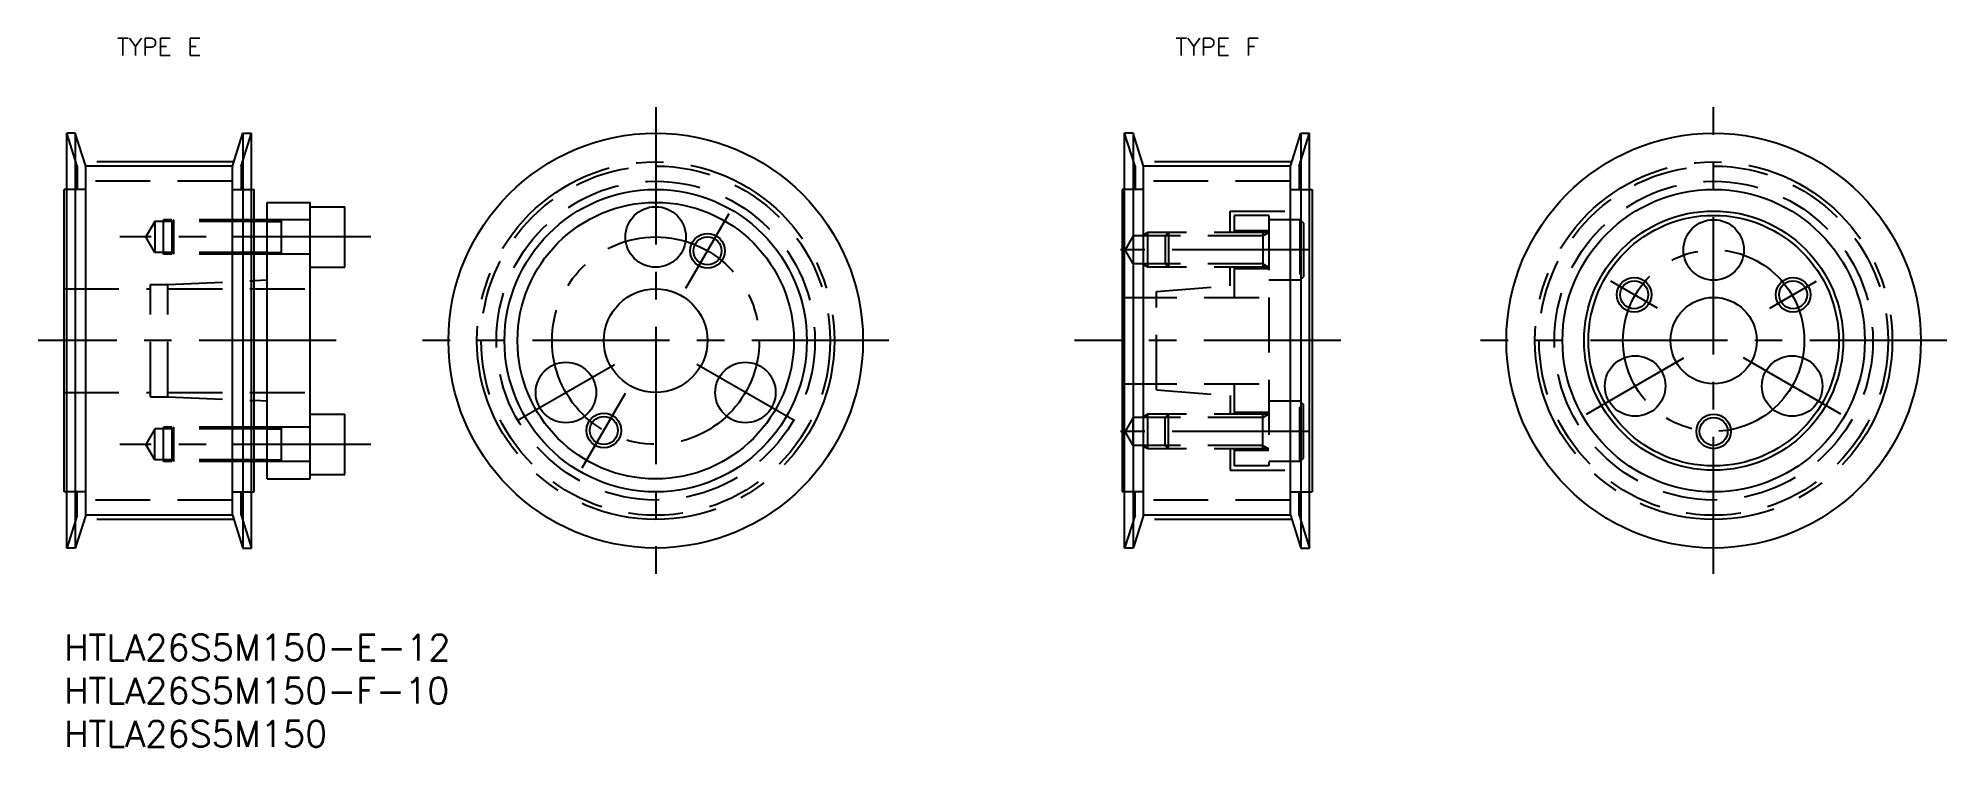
# Model space of a CAD drawing. Extents: x -3 to 218, y -13 to 69.
import ezdxf
from ezdxf.enums import TextEntityAlignment as Align

# ---------------------------------------------------------------- set-up
doc = ezdxf.new("R2010")
doc.units = 0
doc.header["$LTSCALE"] = 0.5
doc.linetypes.add('CENTER', pattern=[50.8, 31.75, -6.35, 6.35, -6.35])
doc.linetypes.add('DASHED', pattern=[19.05, 12.7, -6.35])
for name, color, linetype in [('MSM_CENTER', 1, 'CENTER'), ('MSM_CONTINUOUS', 7, 'CONTINUOUS'), ('MSM_DASHED', 4, 'DASHED'), ('MSM_NARROW', 5, 'CONTINUOUS'), ('MSM_PART_NUMBER', 7, 'CONTINUOUS')]:
    doc.layers.add(name, color=color, linetype=linetype)
doc.styles.add('MISUMI', font='txt.shx')
doc.styles.get("Standard").update_dxf_attribs({"font": 'txt.shx', "height": 3, "bigfont": 'bigfont.shx'})

# ---------------------------------------------------------------- blocks, each defined once
blk = doc.blocks.new('*U2')
at = {"layer": 'MSM_PART_NUMBER'}
blk.add_text('HTLA26S5M150-E-12', height=3, dxfattribs=at).set_placement((0, -3))
blk = doc.blocks.new('*U3')
at = {"layer": 'MSM_PART_NUMBER'}
blk.add_text('HTLA26S5M150', height=3, dxfattribs=at).set_placement((0, -13))
blk = doc.blocks.new('*U5')
at = {"layer": 'MSM_PART_NUMBER'}
blk.add_text('HTLA26S5M150-F-10', height=3, dxfattribs=at).set_placement((0, -8))

msp = doc.modelspace()

# ---------------------------------------------------------------- linework, layer by layer
at = {"layer": 'MSM_CENTER'}
for p, q in [((68.5, 61), (68.5, 7)), ((191, 7), (191, 61)), ((19.65, 54.69), (2.35, 54.69)), ((142.15, 54.69), (124.85, 54.69)), ((72, 40.06), (77, 48.72)), ((35.5, 46), (6.46, 46)), ((144.18, 44.5), (122.33, 44.5)), ((184.5, 37.75), (179.09, 40.87)), ((197.5, 37.75), (202.91, 40.87)), ((31.5, 34), (-3, 34)), ((95.5, 34), (41.5, 34)), ((147.84, 34), (117.01, 34)), ((218, 34), (164, 34)), ((52.48, 24.75), (63.74, 31.25)), ((84.52, 24.75), (73.26, 31.25)), ((176.28, 25.5), (187.54, 32)), ((205.72, 25.5), (194.46, 32)), ((60, 19.28), (65, 27.94)), ((144.18, 23.5), (122.33, 23.5)), ((35.5, 22), (6.46, 22)), ((19.65, 13.31), (2.35, 13.31)), ((142.15, 13.31), (124.85, 13.31))]:
    msp.add_line(p, q, dxfattribs=at)
for centre, radius in [((68.5, 34), 20.69), ((191, 34), 20.69), ((68.5, 34), 12), ((191, 34), 10.5)]:
    msp.add_circle(centre, radius, dxfattribs=at)
at = {"layer": 'MSM_CONTINUOUS'}
for p, q in [((0.3, 10), (0.3, 58)), ((1.3, 58), (0.3, 58)), ((1.3, 58), (1.3, 10)), ((2.5, 54.21), (1.3, 58)), ((19.5, 54.21), (20.7, 58)), ((20.7, 58), (20.7, 10)), ((20.7, 58), (21.7, 58)), ((21.7, 10), (21.7, 58)), ((122.8, 10), (122.8, 58)), ((123.8, 58), (122.8, 58)), ((123.8, 58), (123.8, 10)), ((125, 54.21), (123.8, 58)), ((142, 54.21), (143.2, 58)), ((143.2, 58), (143.2, 10)), ((143.2, 58), (144.2, 58)), ((144.2, 10), (144.2, 58)), ((2.5, 13.79), (2.5, 54.21)), ((19.5, 54.21), (2.5, 54.21)), ((19.5, 13.79), (19.5, 54.21)), ((125, 13.79), (125, 54.21)), ((142, 54.21), (125, 54.21)), ((142, 13.79), (142, 54.21)), ((0, 16.5), (0, 51.5)), ((0.3, 51.5), (0, 51.5)), ((21.7, 51.5), (22, 51.5)), ((22, 16.5), (22, 51.5)), ((122.5, 51.5), (122.5, 16.5)), ((122.8, 51.5), (122.5, 51.5)), ((144.2, 51.5), (144.5, 51.5)), ((144.5, 51.5), (144.5, 16.5)), ((23.5, 18), (23.5, 50)), ((23.5, 50), (28.5, 50)), ((28.5, 18), (28.5, 50)), ((28.5, 49.5), (32.5, 49.5)), ((32.5, 42.5), (32.5, 49.5)), ((23.5, 47.8), (22, 47.8)), ((23.5, 44.2), (22, 44.2)), ((28.5, 42.5), (32.5, 42.5)), ((23.5, 41), (22, 40.93)), ((23.5, 27), (22, 27.07)), ((28.5, 25.5), (32.5, 25.5)), ((32.5, 18.5), (32.5, 25.5)), ((23.5, 23.8), (22, 23.8)), ((23.5, 20.2), (22, 20.2)), ((23.5, 18), (28.5, 18)), ((28.5, 18.5), (32.5, 18.5)), ((0.3, 16.5), (0, 16.5)), ((21.7, 16.5), (22, 16.5)), ((122.8, 16.5), (122.5, 16.5)), ((144.2, 16.5), (144.5, 16.5)), ((2.5, 13.79), (1.3, 10)), ((19.5, 13.79), (2.5, 13.79)), ((19.5, 13.79), (20.7, 10)), ((125, 13.79), (123.8, 10)), ((142, 13.79), (125, 13.79)), ((142, 13.79), (143.2, 10)), ((1.3, 10), (0.3, 10)), ((20.7, 10), (21.7, 10)), ((123.8, 10), (122.8, 10)), ((143.2, 10), (144.2, 10))]:
    msp.add_line(p, q, dxfattribs=at)
for centre, radius in [((68.5, 34), 24), ((191, 34), 24), ((68.5, 34), 17.5), ((191, 34), 17.5), ((68.5, 34), 16), ((68.5, 46), 3.5), ((191, 34), 15), ((191, 34), 14.5), ((191, 44.5), 3.5), ((74.5, 44.39), 1.62), ((68.5, 34), 6), ((181.8, 39.31), 1.62), ((200.2, 39.31), 1.62), ((191, 34), 5), ((58.11, 28), 3.5), ((78.89, 28), 3.5), ((181.91, 28.75), 3.5), ((200.09, 28.75), 3.5), ((62.5, 23.61), 1.62), ((191, 23.5), 1.62)]:
    msp.add_circle(centre, radius, dxfattribs=at)
at = {"layer": 'MSM_DASHED'}
for p, q in [((1.5, 54.21), (0.3, 58)), ((20.5, 54.21), (21.7, 58)), ((124, 54.21), (122.8, 58)), ((143, 54.21), (144.2, 58)), ((1.5, 54.21), (1.5, 51.5)), ((20.5, 54.21), (20.5, 51.5)), ((124, 54.21), (124, 51.5)), ((143, 54.21), (143, 51.5)), ((2.5, 51.5), (0.3, 51.5)), ((19.5, 52.44), (2.5, 52.44)), ((19.5, 51.5), (21.7, 51.5)), ((125, 51.5), (122.8, 51.5)), ((142, 52.44), (125, 52.44)), ((142, 51.5), (144.2, 51.5)), ((135, 49), (144.5, 49)), ((135, 46.5), (135, 49)), ((10.5, 47.8), (9.46, 46)), ((10.5, 47.8), (10.5, 44.2)), ((22, 47.8), (10.5, 47.8)), ((11.5, 44), (11.5, 48)), ((22, 48), (11.5, 48)), ((12.7, 48), (12.5, 47.8)), ((12.5, 44.2), (12.5, 47.8)), ((12.7, 44), (12.7, 48)), ((28.5, 48), (23.5, 48)), ((23.5, 47.8), (25.17, 47.8)), ((25.17, 44), (25.17, 48)), ((125.5, 46.5), (124.84, 46.12)), ((125.5, 42.5), (125.5, 46.5)), ((139.5, 46.5), (125.5, 46.5)), ((127.5, 46.12), (127.88, 46.5)), ((127.88, 46.5), (127.88, 42.5)), ((139.5, 48.5), (135.5, 48.5)), ((135.5, 48.5), (135.5, 46.5)), ((139.5, 46.7), (135.5, 46.7)), ((138.8, 46.5), (138.8, 42.5)), ((138.8, 46.12), (139.46, 46.5)), ((139.5, 48.5), (139.5, 19.5)), ((143.1, 48), (139.5, 48)), ((143.1, 48), (143.1, 41)), ((143.1, 48), (143.5, 47.6)), ((143.5, 47.6), (143.5, 41.4)), ((10.5, 44.2), (9.46, 46)), ((123.78, 46.12), (122.85, 44.5)), ((123.78, 42.88), (122.85, 44.5)), ((123.78, 46.12), (123.78, 42.88)), ((138.8, 46.12), (123.78, 46.12)), ((127.5, 46.12), (127.5, 42.88)), ((22, 44.2), (10.5, 44.2)), ((22, 44), (11.5, 44)), ((12.7, 44), (12.5, 44.2)), ((23.5, 44.2), (25.17, 44.2)), ((28.5, 44), (23.5, 44)), ((138.8, 42.88), (123.78, 42.88)), ((125.5, 42.5), (124.84, 42.88)), ((139.5, 42.5), (125.5, 42.5)), ((127.88, 42.5), (127.5, 42.88)), ((135, 40.34), (135, 42.5)), ((135.5, 42.5), (135.5, 39)), ((139.5, 42.3), (135.5, 42.3)), ((138.8, 42.88), (139.46, 42.5)), ((0, 40), (10, 40)), ((10, 27.5), (10, 40.5)), ((10, 40.5), (12, 40.5)), ((12, 40.5), (22, 40.93)), ((12, 27.5), (12, 40.5)), ((12, 40), (28.5, 40)), ((126.5, 39.69), (135.5, 40.38)), ((143.1, 41), (139.5, 41)), ((143.1, 41), (143.5, 41.4)), ((122.5, 39), (139.5, 39)), ((126.5, 28.31), (126.5, 39.69)), ((122.5, 29), (139.5, 29)), ((135.5, 29), (135.5, 25.5)), ((0, 28), (10, 28)), ((10, 27.5), (12, 27.5)), ((12, 28), (28.5, 28)), ((12, 27.5), (22, 27.07)), ((126.5, 28.31), (135.5, 27.62)), ((135, 27.66), (135, 25.5)), ((143.1, 27), (139.5, 27)), ((143.1, 20), (143.1, 27)), ((143.1, 27), (143.5, 26.6)), ((143.5, 20.4), (143.5, 26.6)), ((123.78, 25.12), (122.85, 23.5)), ((123.78, 21.88), (123.78, 25.12)), ((138.8, 25.12), (123.78, 25.12)), ((125.5, 25.5), (124.84, 25.12)), ((125.5, 21.5), (125.5, 25.5)), ((139.5, 25.5), (125.5, 25.5)), ((127.88, 25.5), (127.5, 25.12)), ((127.5, 21.88), (127.5, 25.12)), ((127.88, 21.5), (127.88, 25.5)), ((139.5, 25.7), (135.5, 25.7)), ((138.8, 21.5), (138.8, 25.5)), ((138.8, 25.12), (139.46, 25.5)), ((10.5, 23.8), (9.46, 22)), ((10.5, 20.2), (10.5, 23.8)), ((22, 23.8), (10.5, 23.8)), ((11.5, 20), (11.5, 24)), ((22, 24), (11.5, 24)), ((12.7, 24), (12.5, 23.8)), ((12.5, 20.2), (12.5, 23.8)), ((12.7, 20), (12.7, 24)), ((28.5, 24), (23.5, 24)), ((23.5, 23.8), (25.17, 23.8)), ((25.17, 20), (25.17, 24)), ((123.78, 21.88), (122.85, 23.5)), ((10.5, 20.2), (9.46, 22)), ((22, 20.2), (10.5, 20.2)), ((22, 20), (11.5, 20)), ((12.7, 20), (12.5, 20.2)), ((23.5, 20.2), (25.17, 20.2)), ((28.5, 20), (23.5, 20)), ((138.8, 21.88), (123.78, 21.88)), ((125.5, 21.5), (124.84, 21.88)), ((139.5, 21.5), (125.5, 21.5)), ((127.5, 21.88), (127.88, 21.5)), ((135, 21.5), (135, 19)), ((135.5, 21.5), (135.5, 19.5)), ((139.5, 21.3), (135.5, 21.3)), ((138.8, 21.88), (139.46, 21.5)), ((143.1, 20), (139.5, 20)), ((143.1, 20), (143.5, 20.4)), ((135, 19), (144.5, 19)), ((139.5, 19.5), (135.5, 19.5)), ((2.5, 16.5), (0.3, 16.5)), ((1.5, 13.79), (1.5, 16.5)), ((19.5, 15.56), (2.5, 15.56)), ((19.5, 16.5), (21.7, 16.5)), ((20.5, 13.79), (20.5, 16.5)), ((125, 16.5), (122.8, 16.5)), ((124, 13.79), (124, 16.5)), ((142, 15.56), (125, 15.56)), ((142, 16.5), (144.2, 16.5)), ((143, 13.79), (143, 16.5)), ((1.5, 13.79), (0.3, 10)), ((20.5, 13.79), (21.7, 10)), ((124, 13.79), (122.8, 10)), ((143, 13.79), (144.2, 10))]:
    msp.add_line(p, q, dxfattribs=at)
for centre, radius in [((68.5, 34), 20.21), ((191, 34), 20.21), ((68.5, 34), 18.44), ((191, 34), 18.44)]:
    msp.add_circle(centre, radius, dxfattribs=at)
at = {"layer": 'MSM_NARROW'}
for p, q in [((23.5, 48), (22, 48)), ((23.5, 44), (22, 44)), ((23.5, 24), (22, 24)), ((23.5, 20), (22, 20))]:
    msp.add_line(p, q, dxfattribs=at)
for centre in [(74.5, 44.39), (181.8, 39.31), (200.2, 39.31), (62.5, 23.61), (191, 23.5)]:
    msp.add_circle(centre, 2, dxfattribs=at)

# ---------------------------------------------------------------- block references
at = {"layer": 'MSM_CONTINUOUS'}
for name in ['*U2', '*U5', '*U3']:
    msp.add_blockref(name, (0, 0), dxfattribs=at)

# ---------------------------------------------------------------- texts
at = {"layer": 'MSM_PART_NUMBER', "linetype": 'CONTINUOUS', "style": 'MISUMI'}
for s, p in [('TYPE E', (11, 68)), ('TYPE F', (133.5, 68))]:
    msp.add_text(s, height=2, dxfattribs=at).set_placement(p, align=Align.MIDDLE_CENTER)

doc.saveas('drawing.dxf')
